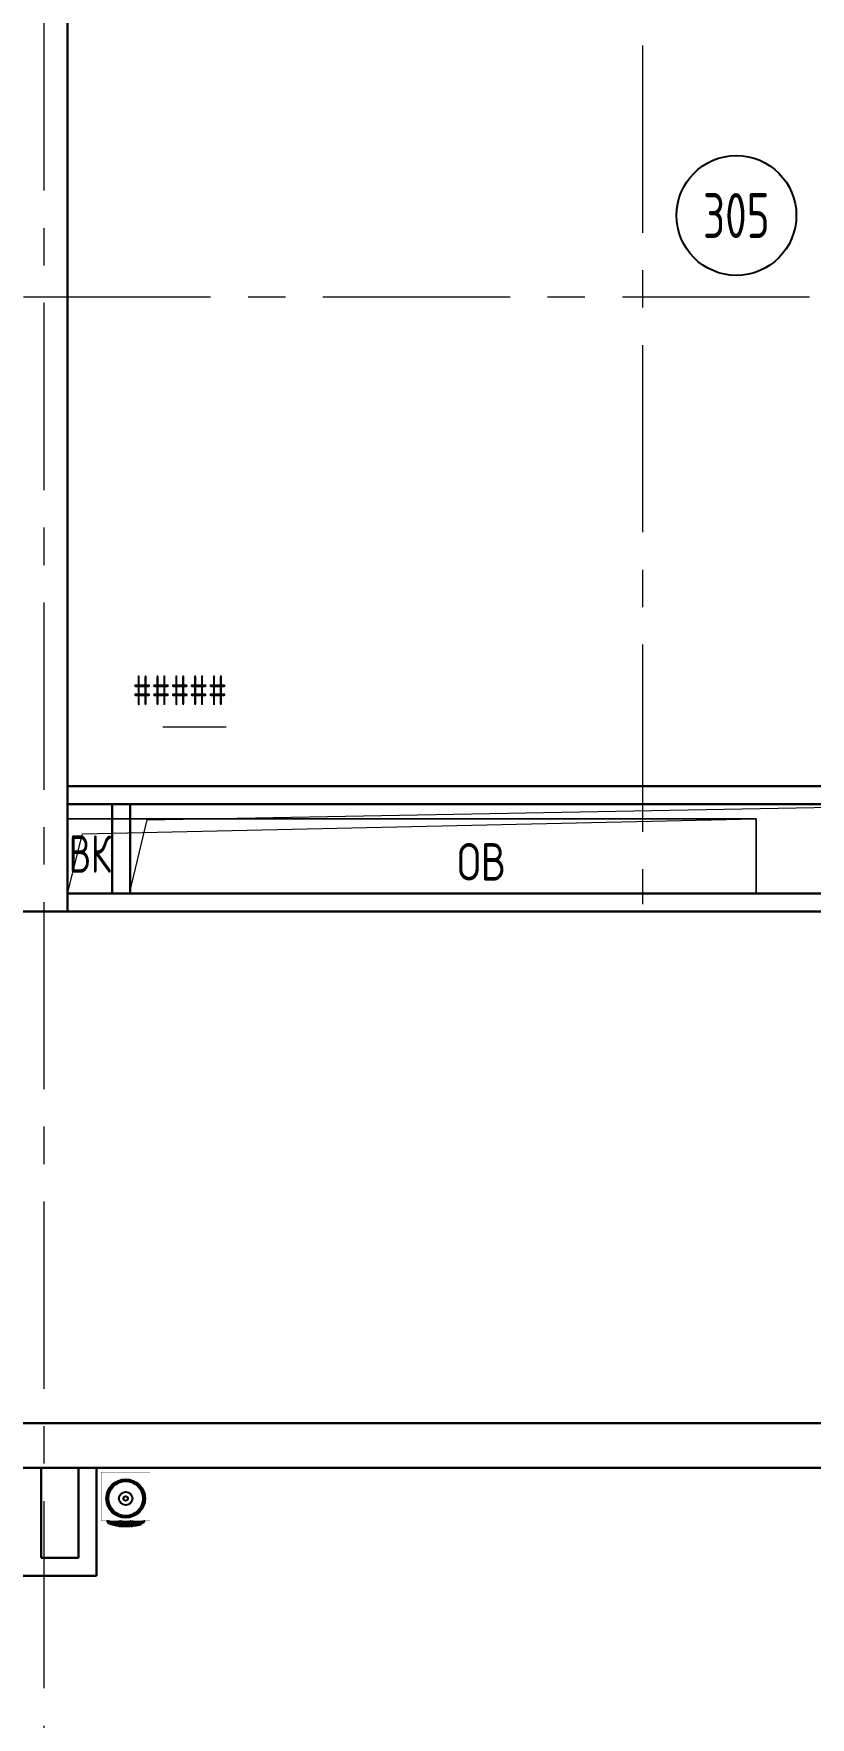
# Model space of a CAD drawing. Header units: millimetres. Extents: x -13407 to 95998, y -2611 to 109495.
# Drawn here: x 25505 to 30691, y 17995 to 29236 of the extents above; entities that cross this region are included whole.
import ezdxf
from ezdxf import colors
from ezdxf.entities.mleader import LeaderData, LeaderLine
from ezdxf.enums import TextEntityAlignment as Align
from ezdxf.math import Vec2, Vec3

# ---------------------------------------------------------------- set-up
doc = ezdxf.new("R2010")
doc.units = ezdxf.units.MM
doc.linetypes.add('CENTER', pattern=[2, 1.25, -0.25, 0.25, -0.25])
for name, color, linetype, lineweight in [('АР_Маркер экспликации', 239, 'Continuous', 13), ('АР_Номер помещения', 1, 'Continuous', 25), ('АР_Оси', 193, 'Continuous', 9), ('АР_Отметки', 250, 'Continuous', 15), ('АР_Перегородки газоблок', 165, 'Continuous', 30), ('АР_Помещения_площадь', 19, 'Continuous', 9), ('АР_Сущ Несущая стена', 202, 'Continuous', 30), ('АР_тонкая линия', 250, 'Continuous', 0), ('Эвакуация', 7, 'Continuous', 9)]:
    doc.layers.add(name, color=color, linetype=linetype, lineweight=lineweight)
doc.layers.add('АР_Отверстия', color=251, linetype='Continuous')
doc.layers.add('ТХ_обор_бытовое', color=14, linetype='Continuous')
doc.styles.add('ICOCPEUR', font='isocpeur.ttf')
doc.styles.add('ISOCPEUR', font='isocpeur.ttf', dxfattribs={"width": 0.7})
doc.styles.get("Standard").update_dxf_attribs({"font": 'arial.ttf'})

# ---------------------------------------------------------------- blocks, each defined once
blk = doc.blocks.new('*U56')
at = {"layer": 'АР_Номер помещения', "color": 7}
blk.add_circle((1894, -4020), 400, dxfattribs=at)
at = {"layer": 'АР_Помещения_площадь', "color": 7}
blk.add_line((-1513, -7437), (-1936, -7437), dxfattribs=at)
at = {"color": 7, "style": 'ISOCPEUR', "width": 0.7, "flags": 1}
blk.add_attdef('КАТЕГОРИЯ', (-499, -2092), '', height=250, dxfattribs=at)
at = {"layer": 'АР_Номер помещения', "color": 7, "style": 'ISOCPEUR', "width": 0.7}
blk.add_attdef('НОМЕР_ПОМЕЩЕНИЯ', text='', height=300, dxfattribs=at).set_placement((1894, -4020), align=Align.MIDDLE_CENTER)
at = {"layer": 'АР_Помещения_площадь', "color": 7, "lineweight": 30, "width": 0.7, "flags": 104}
blk.add_attdef('ИМЯ_ПОМЕЩЕНИЯ', text='', height=100, dxfattribs=at).set_placement((158, 1217), align=Align.MIDDLE_CENTER)
at = {"layer": 'АР_Помещения_площадь', "color": 7, "style": 'ISOCPEUR', "width": 0.7}
blk.add_attdef('ПЛОЩАДЬ_ПОМЕЩЕНИЯ', text='', height=200, dxfattribs=at).set_placement((-1508, -7191), align=Align.MIDDLE_RIGHT)
blk = doc.blocks.new('_DotSmall')
at = {"color": 0, "linetype": 'ByBlock', "const_width": 0.5}
blk.add_lwpolyline([(-0.0625, 0, 1), (0.0625, 0, 1)], format="xyb", close=True, dxfattribs=at)
blk = doc.blocks.new('У300')
at = {"layer": 'ТХ_обор_бытовое', "transparency": 33554559}
for points in [[(-230576, 67354), (-230580, 67354), (-230580, 67350), (-230576, 67346), (-230572, 67350), (-230572, 67354)], [(-230576, 67354), (-230580, 67354), (-230580, 67350), (-230576, 67346), (-230572, 67350), (-230572, 67354)], [(-230576, 67354), (-230580, 67354), (-230580, 67350), (-230576, 67346), (-230572, 67350), (-230572, 67354)], [(-230576, 67354), (-230580, 67354), (-230580, 67350), (-230576, 67346), (-230572, 67350), (-230572, 67354)], [(-230576, 67354), (-230580, 67354), (-230580, 67350), (-230576, 67346), (-230572, 67350), (-230572, 67354)], [(-230576, 67354), (-230580, 67354), (-230580, 67350), (-230576, 67346), (-230572, 67350), (-230572, 67354)], [(-230576, 67354), (-230580, 67354), (-230580, 67350), (-230576, 67345), (-230572, 67350), (-230572, 67354)], [(-230576, 67354), (-230580, 67354), (-230580, 67350), (-230576, 67345), (-230572, 67350), (-230572, 67354)], [(-230576, 67354), (-230580, 67354), (-230580, 67350), (-230576, 67345), (-230572, 67350), (-230572, 67354)], [(-230576, 67354), (-230580, 67354), (-230580, 67350), (-230576, 67345), (-230572, 67350), (-230572, 67354)], [(-230576, 67354), (-230580, 67354), (-230580, 67350), (-230576, 67345), (-230572, 67350), (-230572, 67354)], [(-230576, 67354), (-230580, 67354), (-230580, 67350), (-230576, 67345), (-230572, 67350), (-230572, 67354)], [(-230576, 67350), (-230580, 67350), (-230580, 67346), (-230576, 67342), (-230572, 67346), (-230572, 67350)], [(-230576, 67350), (-230580, 67350), (-230580, 67346), (-230576, 67342), (-230572, 67346), (-230572, 67350)], [(-230576, 67350), (-230580, 67350), (-230580, 67346), (-230576, 67342), (-230572, 67346), (-230572, 67350)], [(-230576, 67350), (-230580, 67350), (-230580, 67346), (-230576, 67342), (-230572, 67346), (-230572, 67350)], [(-230576, 67350), (-230580, 67350), (-230580, 67346), (-230576, 67342), (-230572, 67346), (-230572, 67350)], [(-230576, 67350), (-230580, 67350), (-230580, 67346), (-230576, 67342), (-230572, 67346), (-230572, 67350)], [(-230576, 67350), (-230580, 67350), (-230580, 67346), (-230576, 67342), (-230572, 67346), (-230572, 67350)], [(-230576, 67350), (-230580, 67350), (-230580, 67346), (-230576, 67342), (-230572, 67346), (-230572, 67350)], [(-230576, 67350), (-230580, 67350), (-230580, 67346), (-230576, 67342), (-230572, 67346), (-230572, 67350)], [(-230576, 67350), (-230580, 67350), (-230580, 67346), (-230576, 67342), (-230572, 67346), (-230572, 67350)], [(-230576, 67350), (-230580, 67350), (-230580, 67346), (-230576, 67342), (-230572, 67346), (-230572, 67350)], [(-230576, 67350), (-230580, 67350), (-230580, 67346), (-230576, 67342), (-230572, 67346), (-230572, 67350)], [(-230576, 67350), (-230580, 67350), (-230580, 67346), (-230576, 67342), (-230572, 67346), (-230572, 67350)], [(-230576, 67350), (-230580, 67350), (-230580, 67345), (-230576, 67341), (-230572, 67345), (-230572, 67350)], [(-230576, 67350), (-230580, 67350), (-230580, 67345), (-230576, 67341), (-230572, 67345), (-230572, 67350)], [(-230576, 67350), (-230580, 67350), (-230580, 67345), (-230576, 67341), (-230572, 67345), (-230572, 67350)], [(-230576, 67350), (-230580, 67350), (-230580, 67345), (-230576, 67341), (-230572, 67345), (-230572, 67350)], [(-230576, 67350), (-230580, 67350), (-230580, 67345), (-230576, 67341), (-230572, 67345), (-230572, 67350)], [(-230576, 67350), (-230580, 67350), (-230580, 67345), (-230576, 67341), (-230572, 67345), (-230572, 67350)], [(-230576, 67350), (-230580, 67350), (-230580, 67345), (-230576, 67341), (-230572, 67345), (-230572, 67350)], [(-230576, 67350), (-230580, 67350), (-230580, 67345), (-230576, 67341), (-230572, 67345), (-230572, 67350)], [(-230576, 67350), (-230580, 67350), (-230580, 67345), (-230576, 67341), (-230572, 67345), (-230572, 67350)], [(-230576, 67350), (-230580, 67350), (-230580, 67345), (-230576, 67341), (-230572, 67345), (-230572, 67350)], [(-230576, 67350), (-230580, 67350), (-230580, 67345), (-230576, 67341), (-230572, 67345), (-230572, 67350)], [(-230576, 67350), (-230580, 67350), (-230580, 67345), (-230576, 67341), (-230572, 67345), (-230572, 67350)], [(-230576, 67350), (-230580, 67350), (-230580, 67345), (-230576, 67341), (-230572, 67345), (-230572, 67350)], [(-230576, 67346), (-230580, 67346), (-230580, 67342), (-230576, 67337), (-230572, 67342), (-230572, 67346)], [(-230576, 67345), (-230580, 67345), (-230580, 67341), (-230576, 67337), (-230572, 67341), (-230572, 67345)], [(-230572, 67354), (-230576, 67354), (-230576, 67350), (-230572, 67346), (-230567, 67350), (-230567, 67354)], [(-230572, 67354), (-230576, 67354), (-230576, 67350), (-230572, 67346), (-230567, 67350), (-230567, 67354)], [(-230572, 67354), (-230576, 67354), (-230576, 67350), (-230572, 67346), (-230567, 67350), (-230567, 67354)], [(-230572, 67354), (-230576, 67354), (-230576, 67350), (-230572, 67346), (-230567, 67350), (-230567, 67354)], [(-230572, 67354), (-230576, 67354), (-230576, 67350), (-230572, 67346), (-230567, 67350), (-230567, 67354)], [(-230572, 67354), (-230576, 67354), (-230576, 67350), (-230572, 67345), (-230567, 67350), (-230567, 67354)], [(-230572, 67354), (-230576, 67354), (-230576, 67350), (-230572, 67345), (-230567, 67350), (-230567, 67354)], [(-230572, 67354), (-230576, 67354), (-230576, 67350), (-230572, 67345), (-230567, 67350), (-230567, 67354)], [(-230572, 67354), (-230576, 67354), (-230576, 67350), (-230572, 67345), (-230567, 67350), (-230567, 67354)], [(-230572, 67354), (-230576, 67354), (-230576, 67350), (-230572, 67345), (-230567, 67350), (-230567, 67354)], [(-230572, 67350), (-230576, 67350), (-230576, 67346), (-230572, 67342), (-230567, 67346), (-230567, 67350)], [(-230572, 67350), (-230576, 67350), (-230576, 67346), (-230572, 67342), (-230567, 67346), (-230567, 67350)], [(-230572, 67350), (-230576, 67350), (-230576, 67346), (-230572, 67342), (-230567, 67346), (-230567, 67350)], [(-230572, 67350), (-230576, 67350), (-230576, 67346), (-230572, 67342), (-230567, 67346), (-230567, 67350)], [(-230572, 67350), (-230576, 67350), (-230576, 67346), (-230572, 67342), (-230567, 67346), (-230567, 67350)], [(-230572, 67350), (-230576, 67350), (-230576, 67346), (-230572, 67342), (-230567, 67346), (-230567, 67350)], [(-230572, 67350), (-230576, 67350), (-230576, 67346), (-230572, 67342), (-230567, 67346), (-230567, 67350)], [(-230572, 67350), (-230576, 67350), (-230576, 67346), (-230572, 67342), (-230567, 67346), (-230567, 67350)], [(-230572, 67350), (-230576, 67350), (-230576, 67345), (-230572, 67341), (-230567, 67345), (-230567, 67350)], [(-230572, 67350), (-230576, 67350), (-230576, 67345), (-230572, 67341), (-230567, 67345), (-230567, 67350)], [(-230572, 67350), (-230576, 67350), (-230576, 67345), (-230572, 67341), (-230567, 67345), (-230567, 67350)], [(-230572, 67350), (-230576, 67350), (-230576, 67345), (-230572, 67341), (-230567, 67345), (-230567, 67350)], [(-230572, 67350), (-230576, 67350), (-230576, 67345), (-230572, 67341), (-230567, 67345), (-230567, 67350)], [(-230572, 67350), (-230576, 67350), (-230576, 67345), (-230572, 67341), (-230567, 67345), (-230567, 67350)], [(-230572, 67350), (-230576, 67350), (-230576, 67345), (-230572, 67341), (-230567, 67345), (-230567, 67350)], [(-230572, 67350), (-230576, 67350), (-230576, 67345), (-230572, 67341), (-230567, 67345), (-230567, 67350)], [(-230567, 67342), (-230572, 67342), (-230572, 67337), (-230567, 67333), (-230563, 67337), (-230563, 67342)], [(-230567, 67341), (-230572, 67341), (-230572, 67337), (-230567, 67333), (-230563, 67337), (-230563, 67341)], [(-230550, 67414), (-230555, 67414), (-230555, 67409), (-230550, 67405), (-230546, 67409), (-230546, 67414)], [(-230551, 67413), (-230555, 67413), (-230555, 67409), (-230551, 67405), (-230546, 67409), (-230546, 67413)], [(-230546, 67417), (-230551, 67417), (-230551, 67413), (-230546, 67409), (-230542, 67413), (-230542, 67417)], [(-230546, 67358), (-230551, 67358), (-230551, 67354), (-230546, 67350), (-230542, 67354), (-230542, 67358)], [(-230546, 67358), (-230551, 67358), (-230551, 67354), (-230546, 67350), (-230542, 67354), (-230542, 67358)], [(-230546, 67354), (-230551, 67354), (-230551, 67350), (-230546, 67345), (-230542, 67350), (-230542, 67354)], [(-230546, 67354), (-230551, 67354), (-230551, 67350), (-230546, 67345), (-230542, 67350), (-230542, 67354)], [(-230546, 67354), (-230551, 67354), (-230551, 67350), (-230546, 67345), (-230542, 67350), (-230542, 67354)], [(-230546, 67350), (-230551, 67350), (-230551, 67345), (-230546, 67341), (-230542, 67345), (-230542, 67350)], [(-230546, 67345), (-230551, 67345), (-230551, 67341), (-230546, 67337), (-230542, 67341), (-230542, 67345)], [(-230546, 67345), (-230551, 67345), (-230551, 67341), (-230546, 67337), (-230542, 67341), (-230542, 67345)], [(-230546, 67345), (-230551, 67345), (-230551, 67341), (-230546, 67337), (-230542, 67341), (-230542, 67345)], [(-230546, 67345), (-230551, 67345), (-230551, 67341), (-230546, 67337), (-230542, 67341), (-230542, 67345)], [(-230546, 67418), (-230550, 67418), (-230550, 67414), (-230546, 67409), (-230542, 67414), (-230542, 67418)], [(-230546, 67359), (-230550, 67359), (-230550, 67354), (-230546, 67350), (-230542, 67354), (-230542, 67359)], [(-230546, 67359), (-230550, 67359), (-230550, 67354), (-230546, 67350), (-230542, 67354), (-230542, 67359)], [(-230546, 67354), (-230550, 67354), (-230550, 67350), (-230546, 67346), (-230542, 67350), (-230542, 67354)], [(-230546, 67354), (-230550, 67354), (-230550, 67350), (-230546, 67346), (-230542, 67350), (-230542, 67354)], [(-230546, 67354), (-230550, 67354), (-230550, 67350), (-230546, 67346), (-230542, 67350), (-230542, 67354)], [(-230546, 67350), (-230550, 67350), (-230550, 67346), (-230546, 67342), (-230542, 67346), (-230542, 67350)], [(-230546, 67346), (-230550, 67346), (-230550, 67342), (-230546, 67337), (-230542, 67342), (-230542, 67346)], [(-230546, 67346), (-230550, 67346), (-230550, 67342), (-230546, 67337), (-230542, 67342), (-230542, 67346)], [(-230546, 67346), (-230550, 67346), (-230550, 67342), (-230546, 67337), (-230542, 67342), (-230542, 67346)], [(-230546, 67346), (-230550, 67346), (-230550, 67342), (-230546, 67337), (-230542, 67342), (-230542, 67346)], [(-230542, 67350), (-230546, 67350), (-230546, 67346), (-230542, 67342), (-230538, 67346), (-230538, 67350)], [(-230542, 67350), (-230546, 67350), (-230546, 67345), (-230542, 67341), (-230538, 67345), (-230538, 67350)], [(-230542, 67342), (-230546, 67342), (-230546, 67337), (-230542, 67333), (-230538, 67337), (-230538, 67342)], [(-230542, 67342), (-230546, 67342), (-230546, 67337), (-230542, 67333), (-230538, 67337), (-230538, 67342)], [(-230542, 67341), (-230546, 67341), (-230546, 67337), (-230542, 67333), (-230538, 67337), (-230538, 67341)], [(-230542, 67341), (-230546, 67341), (-230546, 67337), (-230542, 67333), (-230538, 67337), (-230538, 67341)], [(-230576, 67274), (-230580, 67274), (-230580, 67270), (-230576, 67265), (-230572, 67270), (-230572, 67274)], [(-230576, 67274), (-230580, 67274), (-230580, 67270), (-230576, 67265), (-230572, 67270), (-230572, 67274)], [(-230576, 67273), (-230580, 67273), (-230580, 67269), (-230576, 67265), (-230572, 67269), (-230572, 67273)], [(-230576, 67273), (-230580, 67273), (-230580, 67269), (-230576, 67265), (-230572, 67269), (-230572, 67273)], [(-230576, 67270), (-230580, 67270), (-230580, 67265), (-230576, 67261), (-230572, 67265), (-230572, 67270)], [(-230576, 67270), (-230580, 67270), (-230580, 67265), (-230576, 67261), (-230572, 67265), (-230572, 67270)], [(-230576, 67270), (-230580, 67270), (-230580, 67265), (-230576, 67261), (-230572, 67265), (-230572, 67270)], [(-230576, 67270), (-230580, 67270), (-230580, 67265), (-230576, 67261), (-230572, 67265), (-230572, 67270)], [(-230576, 67270), (-230580, 67270), (-230580, 67265), (-230576, 67261), (-230572, 67265), (-230572, 67270)], [(-230576, 67270), (-230580, 67270), (-230580, 67265), (-230576, 67261), (-230572, 67265), (-230572, 67270)], [(-230576, 67270), (-230580, 67270), (-230580, 67265), (-230576, 67261), (-230572, 67265), (-230572, 67270)], [(-230576, 67270), (-230580, 67270), (-230580, 67265), (-230576, 67261), (-230572, 67265), (-230572, 67270)], [(-230576, 67270), (-230580, 67270), (-230580, 67265), (-230576, 67261), (-230572, 67265), (-230572, 67270)], [(-230576, 67269), (-230580, 67269), (-230580, 67265), (-230576, 67261), (-230572, 67265), (-230572, 67269)], [(-230576, 67269), (-230580, 67269), (-230580, 67265), (-230576, 67261), (-230572, 67265), (-230572, 67269)], [(-230576, 67269), (-230580, 67269), (-230580, 67265), (-230576, 67261), (-230572, 67265), (-230572, 67269)], [(-230576, 67269), (-230580, 67269), (-230580, 67265), (-230576, 67261), (-230572, 67265), (-230572, 67269)], [(-230576, 67269), (-230580, 67269), (-230580, 67265), (-230576, 67261), (-230572, 67265), (-230572, 67269)], [(-230576, 67269), (-230580, 67269), (-230580, 67265), (-230576, 67261), (-230572, 67265), (-230572, 67269)], [(-230576, 67269), (-230580, 67269), (-230580, 67265), (-230576, 67261), (-230572, 67265), (-230572, 67269)], [(-230576, 67269), (-230580, 67269), (-230580, 67265), (-230576, 67261), (-230572, 67265), (-230572, 67269)], [(-230576, 67269), (-230580, 67269), (-230580, 67265), (-230576, 67261), (-230572, 67265), (-230572, 67269)], [(-230576, 67265), (-230580, 67265), (-230580, 67261), (-230576, 67257), (-230572, 67261), (-230572, 67265)], [(-230576, 67265), (-230580, 67265), (-230580, 67261), (-230576, 67257), (-230572, 67261), (-230572, 67265)], [(-230576, 67265), (-230580, 67265), (-230580, 67261), (-230576, 67257), (-230572, 67261), (-230572, 67265)], [(-230576, 67265), (-230580, 67265), (-230580, 67261), (-230576, 67257), (-230572, 67261), (-230572, 67265)], [(-230576, 67265), (-230580, 67265), (-230580, 67261), (-230576, 67257), (-230572, 67261), (-230572, 67265)], [(-230576, 67265), (-230580, 67265), (-230580, 67261), (-230576, 67256), (-230572, 67261), (-230572, 67265)], [(-230576, 67265), (-230580, 67265), (-230580, 67261), (-230576, 67256), (-230572, 67261), (-230572, 67265)], [(-230576, 67265), (-230580, 67265), (-230580, 67261), (-230576, 67256), (-230572, 67261), (-230572, 67265)], [(-230576, 67265), (-230580, 67265), (-230580, 67261), (-230576, 67256), (-230572, 67261), (-230572, 67265)], [(-230576, 67265), (-230580, 67265), (-230580, 67261), (-230576, 67256), (-230572, 67261), (-230572, 67265)], [(-230572, 67270), (-230576, 67270), (-230576, 67265), (-230572, 67261), (-230567, 67265), (-230567, 67270)], [(-230572, 67270), (-230576, 67270), (-230576, 67265), (-230572, 67261), (-230567, 67265), (-230567, 67270)], [(-230572, 67270), (-230576, 67270), (-230576, 67265), (-230572, 67261), (-230567, 67265), (-230567, 67270)], [(-230572, 67270), (-230576, 67270), (-230576, 67265), (-230572, 67261), (-230567, 67265), (-230567, 67270)], [(-230572, 67270), (-230576, 67270), (-230576, 67265), (-230572, 67261), (-230567, 67265), (-230567, 67270)], [(-230572, 67270), (-230576, 67270), (-230576, 67265), (-230572, 67261), (-230567, 67265), (-230567, 67270)], [(-230572, 67270), (-230576, 67270), (-230576, 67265), (-230572, 67261), (-230567, 67265), (-230567, 67270)], [(-230572, 67270), (-230576, 67270), (-230576, 67265), (-230572, 67261), (-230567, 67265), (-230567, 67270)], [(-230572, 67270), (-230576, 67270), (-230576, 67265), (-230572, 67261), (-230567, 67265), (-230567, 67270)], [(-230572, 67269), (-230576, 67269), (-230576, 67265), (-230572, 67261), (-230567, 67265), (-230567, 67269)], [(-230572, 67269), (-230576, 67269), (-230576, 67265), (-230572, 67261), (-230567, 67265), (-230567, 67269)], [(-230572, 67269), (-230576, 67269), (-230576, 67265), (-230572, 67261), (-230567, 67265), (-230567, 67269)], [(-230572, 67269), (-230576, 67269), (-230576, 67265), (-230572, 67261), (-230567, 67265), (-230567, 67269)], [(-230572, 67269), (-230576, 67269), (-230576, 67265), (-230572, 67261), (-230567, 67265), (-230567, 67269)], [(-230572, 67269), (-230576, 67269), (-230576, 67265), (-230572, 67261), (-230567, 67265), (-230567, 67269)], [(-230572, 67269), (-230576, 67269), (-230576, 67265), (-230572, 67261), (-230567, 67265), (-230567, 67269)], [(-230572, 67269), (-230576, 67269), (-230576, 67265), (-230572, 67261), (-230567, 67265), (-230567, 67269)], [(-230572, 67269), (-230576, 67269), (-230576, 67265), (-230572, 67261), (-230567, 67265), (-230567, 67269)], [(-230572, 67265), (-230576, 67265), (-230576, 67261), (-230572, 67257), (-230567, 67261), (-230567, 67265)], [(-230572, 67265), (-230576, 67265), (-230576, 67261), (-230572, 67257), (-230567, 67261), (-230567, 67265)], [(-230572, 67265), (-230576, 67265), (-230576, 67261), (-230572, 67257), (-230567, 67261), (-230567, 67265)], [(-230572, 67265), (-230576, 67265), (-230576, 67261), (-230572, 67256), (-230567, 67261), (-230567, 67265)], [(-230572, 67265), (-230576, 67265), (-230576, 67261), (-230572, 67256), (-230567, 67261), (-230567, 67265)], [(-230572, 67265), (-230576, 67265), (-230576, 67261), (-230572, 67256), (-230567, 67261), (-230567, 67265)], [(-230567, 67329), (-230572, 67329), (-230572, 67325), (-230567, 67320), (-230563, 67325), (-230563, 67329)], [(-230567, 67328), (-230572, 67328), (-230572, 67324), (-230567, 67320), (-230563, 67324), (-230563, 67328)], [(-230567, 67320), (-230572, 67320), (-230572, 67316), (-230567, 67312), (-230563, 67316), (-230563, 67320)], [(-230567, 67320), (-230572, 67320), (-230572, 67316), (-230567, 67311), (-230563, 67316), (-230563, 67320)], [(-230567, 67308), (-230572, 67308), (-230572, 67303), (-230567, 67299), (-230563, 67303), (-230563, 67308)], [(-230567, 67307), (-230572, 67307), (-230572, 67303), (-230567, 67299), (-230563, 67303), (-230563, 67307)], [(-230567, 67303), (-230572, 67303), (-230572, 67299), (-230567, 67295), (-230563, 67299), (-230563, 67303)], [(-230567, 67303), (-230572, 67303), (-230572, 67299), (-230567, 67295), (-230563, 67299), (-230563, 67303)], [(-230567, 67303), (-230572, 67303), (-230572, 67299), (-230567, 67295), (-230563, 67299), (-230563, 67303)], [(-230567, 67303), (-230572, 67303), (-230572, 67299), (-230567, 67295), (-230563, 67299), (-230563, 67303)], [(-230567, 67299), (-230572, 67299), (-230572, 67295), (-230567, 67291), (-230563, 67295), (-230563, 67299)], [(-230567, 67299), (-230572, 67299), (-230572, 67295), (-230567, 67291), (-230563, 67295), (-230563, 67299)], [(-230567, 67299), (-230572, 67299), (-230572, 67295), (-230567, 67291), (-230563, 67295), (-230563, 67299)], [(-230567, 67299), (-230572, 67299), (-230572, 67295), (-230567, 67291), (-230563, 67295), (-230563, 67299)], [(-230567, 67299), (-230572, 67299), (-230572, 67295), (-230567, 67290), (-230563, 67295), (-230563, 67299)], [(-230567, 67299), (-230572, 67299), (-230572, 67295), (-230567, 67290), (-230563, 67295), (-230563, 67299)], [(-230567, 67299), (-230572, 67299), (-230572, 67295), (-230567, 67290), (-230563, 67295), (-230563, 67299)], [(-230567, 67299), (-230572, 67299), (-230572, 67295), (-230567, 67290), (-230563, 67295), (-230563, 67299)], [(-230567, 67291), (-230572, 67291), (-230572, 67287), (-230567, 67282), (-230563, 67287), (-230563, 67291)], [(-230567, 67290), (-230572, 67290), (-230572, 67286), (-230567, 67282), (-230563, 67286), (-230563, 67290)], [(-230567, 67282), (-230572, 67282), (-230572, 67278), (-230567, 67274), (-230563, 67278), (-230563, 67282)], [(-230567, 67282), (-230572, 67282), (-230572, 67278), (-230567, 67274), (-230563, 67278), (-230563, 67282)], [(-230567, 67282), (-230572, 67282), (-230572, 67278), (-230567, 67273), (-230563, 67278), (-230563, 67282)], [(-230567, 67282), (-230572, 67282), (-230572, 67278), (-230567, 67273), (-230563, 67278), (-230563, 67282)], [(-230567, 67278), (-230572, 67278), (-230572, 67274), (-230567, 67270), (-230563, 67274), (-230563, 67278)], [(-230567, 67278), (-230572, 67278), (-230572, 67273), (-230567, 67269), (-230563, 67273), (-230563, 67278)], [(-230567, 67274), (-230572, 67274), (-230572, 67270), (-230567, 67265), (-230563, 67270), (-230563, 67274)], [(-230567, 67273), (-230572, 67273), (-230572, 67269), (-230567, 67265), (-230563, 67269), (-230563, 67273)], [(-230563, 67270), (-230567, 67270), (-230567, 67265), (-230563, 67261), (-230559, 67265), (-230559, 67270)], [(-230563, 67269), (-230567, 67269), (-230567, 67265), (-230563, 67261), (-230559, 67265), (-230559, 67269)], [(-230563, 67257), (-230567, 67257), (-230567, 67253), (-230563, 67248), (-230559, 67253), (-230559, 67257)], [(-230563, 67256), (-230567, 67256), (-230567, 67252), (-230563, 67248), (-230559, 67252), (-230559, 67256)], [(-230563, 67253), (-230567, 67253), (-230567, 67248), (-230563, 67244), (-230559, 67248), (-230559, 67253)], [(-230563, 67252), (-230567, 67252), (-230567, 67248), (-230563, 67244), (-230559, 67248), (-230559, 67252)], [(-230563, 67244), (-230567, 67244), (-230567, 67240), (-230563, 67236), (-230559, 67240), (-230559, 67244)], [(-230563, 67244), (-230567, 67244), (-230567, 67239), (-230563, 67235), (-230559, 67239), (-230559, 67244)], [(-230563, 67240), (-230567, 67240), (-230567, 67236), (-230563, 67232), (-230559, 67236), (-230559, 67240)], [(-230563, 67239), (-230567, 67239), (-230567, 67235), (-230563, 67231), (-230559, 67235), (-230559, 67239)], [(-230550, 67270), (-230555, 67270), (-230555, 67265), (-230550, 67261), (-230546, 67265), (-230546, 67270)], [(-230550, 67270), (-230555, 67270), (-230555, 67265), (-230550, 67261), (-230546, 67265), (-230546, 67270)], [(-230551, 67269), (-230555, 67269), (-230555, 67265), (-230551, 67261), (-230546, 67265), (-230546, 67269)], [(-230551, 67269), (-230555, 67269), (-230555, 67265), (-230551, 67261), (-230546, 67265), (-230546, 67269)], [(-230546, 67273), (-230551, 67273), (-230551, 67269), (-230546, 67265), (-230542, 67269), (-230542, 67273)], [(-230546, 67273), (-230551, 67273), (-230551, 67269), (-230546, 67265), (-230542, 67269), (-230542, 67273)], [(-230546, 67273), (-230551, 67273), (-230551, 67269), (-230546, 67265), (-230542, 67269), (-230542, 67273)], [(-230546, 67273), (-230551, 67273), (-230551, 67269), (-230546, 67265), (-230542, 67269), (-230542, 67273)], [(-230546, 67269), (-230551, 67269), (-230551, 67265), (-230546, 67261), (-230542, 67265), (-230542, 67269)], [(-230546, 67269), (-230551, 67269), (-230551, 67265), (-230546, 67261), (-230542, 67265), (-230542, 67269)], [(-230546, 67265), (-230551, 67265), (-230551, 67261), (-230546, 67256), (-230542, 67261), (-230542, 67265)], [(-230546, 67265), (-230551, 67265), (-230551, 67261), (-230546, 67256), (-230542, 67261), (-230542, 67265)], [(-230546, 67261), (-230551, 67261), (-230551, 67256), (-230546, 67252), (-230542, 67256), (-230542, 67261)], [(-230546, 67261), (-230551, 67261), (-230551, 67256), (-230546, 67252), (-230542, 67256), (-230542, 67261)], [(-230546, 67274), (-230550, 67274), (-230550, 67270), (-230546, 67265), (-230542, 67270), (-230542, 67274)], [(-230546, 67274), (-230550, 67274), (-230550, 67270), (-230546, 67265), (-230542, 67270), (-230542, 67274)], [(-230546, 67274), (-230550, 67274), (-230550, 67270), (-230546, 67265), (-230542, 67270), (-230542, 67274)], [(-230546, 67274), (-230550, 67274), (-230550, 67270), (-230546, 67265), (-230542, 67270), (-230542, 67274)], [(-230546, 67270), (-230550, 67270), (-230550, 67265), (-230546, 67261), (-230542, 67265), (-230542, 67270)], [(-230546, 67270), (-230550, 67270), (-230550, 67265), (-230546, 67261), (-230542, 67265), (-230542, 67270)], [(-230546, 67265), (-230550, 67265), (-230550, 67261), (-230546, 67257), (-230542, 67261), (-230542, 67265)], [(-230546, 67265), (-230550, 67265), (-230550, 67261), (-230546, 67257), (-230542, 67261), (-230542, 67265)], [(-230546, 67261), (-230550, 67261), (-230550, 67257), (-230546, 67253), (-230542, 67257), (-230542, 67261)], [(-230546, 67261), (-230550, 67261), (-230550, 67257), (-230546, 67253), (-230542, 67257), (-230542, 67261)], [(-230542, 67265), (-230546, 67265), (-230546, 67261), (-230542, 67257), (-230538, 67261), (-230538, 67265)], [(-230542, 67265), (-230546, 67265), (-230546, 67261), (-230542, 67256), (-230538, 67261), (-230538, 67265)], [(-230542, 67261), (-230546, 67261), (-230546, 67257), (-230542, 67253), (-230538, 67257), (-230538, 67261)], [(-230542, 67261), (-230546, 67261), (-230546, 67257), (-230542, 67253), (-230538, 67257), (-230538, 67261)], [(-230542, 67261), (-230546, 67261), (-230546, 67256), (-230542, 67252), (-230538, 67256), (-230538, 67261)], [(-230542, 67261), (-230546, 67261), (-230546, 67256), (-230542, 67252), (-230538, 67256), (-230538, 67261)], [(-230550, 67206), (-230555, 67206), (-230555, 67202), (-230550, 67198), (-230546, 67202), (-230546, 67206)], [(-230551, 67206), (-230555, 67206), (-230555, 67201), (-230551, 67197), (-230546, 67201), (-230546, 67206)]]:
    blk.add_hatch(color=256, dxfattribs=at).paths.add_polyline_path(points)
at = {"layer": 'ТХ_обор_бытовое', "const_width": 2}
blk.add_lwpolyline([(-230216, 67469), (-230216, 67143), (-230542, 67143), (-230542, 67469)], close=True, dxfattribs=at)
at = {"layer": 'ТХ_обор_бытовое'}
for points in [[(-230550, 67185), (-230555, 67193), (-230563, 67202), (-230567, 67215), (-230572, 67236), (-230572, 67253), (-230576, 67278), (-230576, 67299), (-230576, 67325), (-230576, 67346), (-230572, 67367), (-230567, 67384), (-230563, 67401), (-230559, 67414), (-230555, 67422), (-230542, 67430), (-230555, 67422), (-230559, 67414), (-230563, 67401), (-230567, 67384), (-230572, 67367), (-230576, 67346), (-230576, 67325), (-230576, 67299), (-230576, 67278), (-230572, 67253), (-230572, 67236), (-230567, 67215), (-230563, 67202), (-230555, 67193), (-230550, 67185), (-230542, 67181), (-230550, 67185), (-230555, 67193), (-230563, 67202), (-230567, 67215), (-230572, 67236), (-230572, 67253), (-230576, 67278), (-230576, 67299), (-230576, 67325), (-230576, 67346), (-230572, 67367), (-230567, 67384), (-230563, 67401), (-230559, 67414), (-230555, 67422), (-230542, 67430)], [(-230572, 67367), (-230576, 67346), (-230576, 67325), (-230576, 67299), (-230576, 67278)], [(-230576, 67350), (-230576, 67346), (-230576, 67350), (-230572, 67350), (-230572, 67346), (-230576, 67346)], [(-230542, 67354), (-230546, 67354), (-230546, 67350), (-230550, 67350), (-230550, 67346), (-230546, 67346), (-230546, 67342), (-230542, 67337), (-230546, 67342), (-230546, 67346), (-230550, 67346), (-230550, 67350), (-230546, 67350), (-230546, 67354)], [(-230542, 67350), (-230546, 67350), (-230546, 67346), (-230542, 67346)], [(-230567, 67278), (-230572, 67299)], [(-230542, 67265), (-230546, 67265), (-230546, 67261), (-230542, 67261)], [(-230390, 67303), (-230390, 67303)], [(-230542, 67193), (-230546, 67193), (-230550, 67193), (-230542, 67189)], [(-230542, 67181), (-230550, 67185), (-230542, 67181)]]:
    blk.add_lwpolyline(points, dxfattribs=at)
at = {"layer": 'ТХ_обор_бытовое', "elevation": -1}
for points in [[(-230551, 67184), (-230555, 67193), (-230563, 67201), (-230567, 67214), (-230572, 67235), (-230572, 67252), (-230576, 67278), (-230576, 67299), (-230576, 67324), (-230576, 67345), (-230572, 67366), (-230567, 67383), (-230563, 67400), (-230559, 67413), (-230555, 67422), (-230542, 67430), (-230555, 67422), (-230559, 67413), (-230563, 67400), (-230567, 67383), (-230572, 67366), (-230576, 67345), (-230576, 67324), (-230576, 67299), (-230576, 67278), (-230572, 67252), (-230572, 67235), (-230567, 67214), (-230563, 67201), (-230555, 67193), (-230551, 67184), (-230542, 67180), (-230551, 67184), (-230555, 67193), (-230563, 67201), (-230567, 67214), (-230572, 67235), (-230572, 67252), (-230576, 67278), (-230576, 67299), (-230576, 67324), (-230576, 67345), (-230572, 67366), (-230567, 67383), (-230563, 67400), (-230559, 67413), (-230555, 67422), (-230542, 67430)], [(-230572, 67366), (-230576, 67345), (-230576, 67324), (-230576, 67299), (-230576, 67278)], [(-230576, 67350), (-230576, 67345), (-230576, 67350), (-230572, 67350), (-230572, 67345), (-230576, 67345)], [(-230542, 67354), (-230546, 67354), (-230546, 67350), (-230551, 67350), (-230551, 67345), (-230546, 67345), (-230546, 67341), (-230542, 67337), (-230546, 67341), (-230546, 67345), (-230551, 67345), (-230551, 67350), (-230546, 67350), (-230546, 67354)], [(-230542, 67350), (-230546, 67350), (-230546, 67345), (-230542, 67345)], [(-230567, 67278), (-230572, 67299)], [(-230542, 67265), (-230546, 67265), (-230546, 67261), (-230542, 67261)], [(-230390, 67303), (-230390, 67303)], [(-230542, 67193), (-230546, 67193), (-230551, 67193), (-230542, 67189)], [(-230542, 67180), (-230551, 67184), (-230542, 67180)]]:
    blk.add_lwpolyline(points, dxfattribs=at)
at = {"layer": 'ТХ_обор_бытовое'}
blk.add_lwpolyline([(-230546, 67418), (-230542, 67418, 0.248454), (-230550, 67193, -0.207133)], format="xyb", close=True, dxfattribs=at)
at = {"layer": 'ТХ_обор_бытовое', "elevation": -1}
blk.add_lwpolyline([(-230546, 67417), (-230542, 67417, 0.248454), (-230551, 67193, -0.207133)], format="xyb", close=True, dxfattribs=at)
at = {"layer": 'ТХ_обор_бытовое'}
for points in [[(-230567, 67329), (-230567, 67333), (-230567, 67337), (-230567, 67342), (-230567, 67346), (-230563, 67346), (-230563, 67350), (-230546, 67312)], [(-230546, 67316), (-230563, 67354), (-230563, 67359), (-230563, 67363), (-230563, 67367), (-230563, 67371), (-230563, 67375), (-230559, 67380), (-230559, 67384)], [(-230546, 67325), (-230559, 67388), (-230559, 67392), (-230555, 67401), (-230555, 67405), (-230550, 67409), (-230546, 67414)], [(-230572, 67265), (-230572, 67270), (-230576, 67270), (-230576, 67265), (-230576, 67261), (-230572, 67261)], [(-230567, 67308), (-230567, 67312), (-230567, 67316), (-230567, 67320), (-230567, 67325), (-230567, 67329), (-230546, 67308)], [(-230546, 67303), (-230567, 67303), (-230567, 67299), (-230567, 67295), (-230567, 67291), (-230567, 67287), (-230567, 67282)], [(-230567, 67270), (-230567, 67274), (-230567, 67278), (-230567, 67282), (-230546, 67299), (-230563, 67261), (-230563, 67265), (-230567, 67265)], [(-230563, 67257), (-230550, 67278), (-230550, 67282), (-230546, 67295), (-230555, 67253), (-230555, 67248), (-230559, 67227), (-230559, 67232), (-230563, 67236), (-230563, 67240), (-230563, 67244), (-230563, 67248), (-230563, 67253)], [(-230546, 67193), (-230546, 67198), (-230550, 67202), (-230555, 67206), (-230555, 67210), (-230559, 67215), (-230559, 67219), (-230559, 67223), (-230546, 67287)], [(-230542, 67257), (-230546, 67257), (-230546, 67261), (-230550, 67265), (-230546, 67270), (-230546, 67274), (-230542, 67274), (-230546, 67274), (-230546, 67270), (-230550, 67265), (-230546, 67261), (-230546, 67257)]]:
    blk.add_lwpolyline(points, close=True, dxfattribs=at)
at = {"layer": 'ТХ_обор_бытовое', "elevation": -1}
for points in [[(-230567, 67328), (-230567, 67333), (-230567, 67337), (-230567, 67341), (-230567, 67345), (-230563, 67345), (-230563, 67350), (-230546, 67311)], [(-230546, 67316), (-230563, 67354), (-230563, 67358), (-230563, 67362), (-230563, 67366), (-230563, 67371), (-230563, 67375), (-230559, 67379), (-230559, 67383)], [(-230546, 67324), (-230559, 67388), (-230559, 67392), (-230555, 67400), (-230555, 67405), (-230551, 67409), (-230546, 67413)], [(-230572, 67265), (-230572, 67269), (-230576, 67269), (-230576, 67265), (-230576, 67261), (-230572, 67261)], [(-230567, 67307), (-230567, 67311), (-230567, 67316), (-230567, 67320), (-230567, 67324), (-230567, 67328), (-230546, 67307)], [(-230546, 67303), (-230567, 67303), (-230567, 67299), (-230567, 67295), (-230567, 67290), (-230567, 67286), (-230567, 67282)], [(-230567, 67269), (-230567, 67273), (-230567, 67278), (-230567, 67282), (-230546, 67299), (-230563, 67261), (-230563, 67265), (-230567, 67265)], [(-230563, 67256), (-230551, 67278), (-230551, 67282), (-230546, 67295), (-230555, 67252), (-230555, 67248), (-230559, 67227), (-230559, 67231), (-230563, 67235), (-230563, 67239), (-230563, 67244), (-230563, 67248), (-230563, 67252)], [(-230546, 67193), (-230546, 67197), (-230551, 67201), (-230555, 67206), (-230555, 67210), (-230559, 67214), (-230559, 67218), (-230559, 67223), (-230546, 67286)], [(-230542, 67256), (-230546, 67256), (-230546, 67261), (-230551, 67265), (-230546, 67269), (-230546, 67273), (-230542, 67273), (-230546, 67273), (-230546, 67269), (-230551, 67265), (-230546, 67261), (-230546, 67256)]]:
    blk.add_lwpolyline(points, close=True, dxfattribs=at)
at = {"layer": 'ТХ_обор_бытовое'}
for centre, radius in [((-230392, 67306), 129), ((-230392, 67306), 129), ((-230392, 67305, -1), 129), ((-230392, 67305, -1), 129), ((-230392, 67306), 121), ((-230392, 67305, -1), 121), ((-230392, 67306), 116), ((-230392, 67305, -1), 116), ((-230392, 67306), 44.5), ((-230392, 67305, -1), 44.5), ((-230392, 67306), 14.8), ((-230392, 67305, -1), 14.8)]:
    blk.add_circle(centre, radius, dxfattribs=at)

msp = doc.modelspace()

# ---------------------------------------------------------------- linework, layer by layer
at = {"layer": 'АР_Оси', "linetype": 'CENTER', "ltscale": 1000}
for p, q in [((29569.9, 79157.5), (29569.9, 23425.1)), ((25575, -1811.3), (25575, 32496.2)), ((-12563.8, 27480), (71033.4, 27480)), ((-12563.8, 19960), (71033.4, 19960))]:
    msp.add_line(p, q, dxfattribs=at)
at = {"layer": 'АР_Перегородки газоблок', "ltscale": 100}
for p, q in [((26029.9, 23494.6), (26029.9, 24092.8)), ((26149.9, 23494.6), (26149.9, 24092.8)), ((25555, 19660), (25555, 19058.8)), ((25805, 19660), (25805, 19058.8)), ((25925, 19660), (25925, 18938.8)), ((25805, 19058.8), (25555, 19058.8)), ((25925, 18938.8), (21120, 18938.8))]:
    msp.add_line(p, q, dxfattribs=at)
for points in [[(32061.3, 24212.8), (32061.3, 23374.6), (25730, 23374.6)], [(25730, 24212.8), (32061.3, 24212.8)], [(31941.3, 24092.8), (25730, 24092.8)], [(31941.3, 23494.6), (25730, 23494.6)]]:
    msp.add_lwpolyline(points, dxfattribs=at)
at = {"layer": 'АР_Сущ Несущая стена', "ltscale": 100}
for p, q in [((25730, 31145), (25730, 23374.6)), ((25430, 23374.6), (25730, 23374.6)), ((17165, 19960), (31817, 19960)), ((21120, 19660), (31817, 19660))]:
    msp.add_line(p, q, dxfattribs=at)
at = {"layer": 'АР_тонкая линия', "color": 18, "ltscale": 100, "true_color": 0x000000}
msp.add_lwpolyline([(26145, 23494.6), (26262.1, 23987.5), (31921.4, 24092.5)], dxfattribs=at)
at = {"layer": 'Эвакуация', "lineweight": 18}
for p, q in [((30330, 23994.7), (25730, 23994.7)), ((25730, 23994.7), (25730, 23494.7)), ((30330, 23994.7), (25730, 23994.7)), ((25730, 23994.7), (25730, 23494.7)), ((25830, 23894.7), (30330, 23994.7)), ((30330, 23494.7), (30330, 23994.7)), ((25730, 23494.7), (25830, 23894.7)), ((25730, 23494.7), (30330, 23494.7))]:
    msp.add_line(p, q, dxfattribs=at)
at = {"layer": 'Эвакуация'}
for p, q in [((25730, 23494.7), (25730, 23994.7)), ((25730, 23994.7), (30330, 23994.7)), ((30330, 23994.7), (30330, 23494.7)), ((30330, 23494.7), (25730, 23494.7))]:
    msp.add_line(p, q, dxfattribs=at)

# ---------------------------------------------------------------- block references
at = {"layer": 'АР_Маркер экспликации', "color": 7}
ref = msp.add_blockref('*U56', (28303.3, 32042.6), dxfattribs=at)
ref.add_attrib('НОМЕР_ПОМЕЩЕНИЯ', '305', dxfattribs={"layer": 'АР_Номер помещения', "color": 7, "height": 300, "style": 'ISOCPEUR', "width": 0.7}).set_placement((30196.8, 28022.1), align=Align.MIDDLE_CENTER)
ref.add_attrib('ПЛОЩАДЬ_ПОМЕЩЕНИЯ', '#####', dxfattribs={"layer": 'АР_Помещения_площадь', "color": 7, "height": 200, "style": 'ISOCPEUR', "width": 0.7}).set_placement((26795, 24851.8), align=Align.MIDDLE_RIGHT)
at = {"layer": 'ТХ_обор_бытовое', "rotation": 90}
msp.add_blockref('У300', (93424.8, 249848.2), dxfattribs=at)

# ---------------------------------------------------------------- texts
at = {"layer": 'АР_Отверстия', "ltscale": 100, "char_height": 250, "attachment_point": 5, "line_spacing_factor": 0.7, "style": 'ICOCPEUR'}
for s, insert in [('\\A1;{\\W0.7;ВК}', (25880.9, 23759.1)), ('\\A1;{\\W0.8;ОВ}', (28495, 23706.9))]:
    msp.add_mtext(s, dxfattribs=dict(at, insert=insert))

# ---------------------------------------------------------------- leaders
at = {"layer": 'АР_Отметки'}
ml = msp.add_multileader_mtext('Standard', dxfattribs=at)
ml.set_content('+7,050', color=256, style='ISOCPEUR')
ml.set_leader_properties(color=256, linetype='Continuous', lineweight=-1)
ml.set_arrow_properties(name='DOTSMALL')
ml.build(insert=Vec2(0, 0))
ml.multileader.update_dxf_attribs({"has_text_frame": 1, "text_left_attachment_type": 4, "text_right_attachment_type": 4, "dogleg_length": 100, "arrow_head_size": 180})
ctx = ml.context
ctx.base_point, ctx.char_height, ctx.arrow_head_size, ctx.landing_gap_size, ctx.plane_origin = Vec3(29759, 73529.3), 250, 180, 50, Vec3(29677.6, 72261.8)
ctx.left_attachment, ctx.right_attachment = 4, 4
notes = []
notes.append((ctx, [(0, (0, 0, 0), (0, 0), (1, 0), 1, [])]))
ctx.mtext.insert, ctx.mtext.width, ctx.mtext.line_spacing_style, ctx.mtext.flow_direction = Vec3(29809, 73862.7), 852.697, 2, 5
ml = msp.add_multileader_mtext('Standard', dxfattribs=at)
ml.set_content('+6,300', color=256, style='ISOCPEUR')
ml.set_leader_properties(color=256, linetype='Continuous', lineweight=-1)
ml.set_arrow_properties(name='DOTSMALL')
ml.build(insert=Vec2(0, 0))
ml.multileader.update_dxf_attribs({"has_text_frame": 1, "text_left_attachment_type": 4, "text_right_attachment_type": 4, "dogleg_length": 100, "arrow_head_size": 180})
ctx = ml.context
ctx.base_point, ctx.char_height, ctx.arrow_head_size, ctx.landing_gap_size, ctx.plane_origin = Vec3(55928.2, 71412.1), 250, 180, 50, Vec3(64272, 69171.2)
ctx.left_attachment, ctx.right_attachment = 4, 4
notes.append((ctx, [(0, (0, 0, 0), (0, 0), (1, 0), 1, [])]))
ctx.mtext.insert, ctx.mtext.width, ctx.mtext.line_spacing_style, ctx.mtext.flow_direction = Vec3(55978.2, 71745.5), 852.697, 2, 5
ml = msp.add_multileader_mtext('Standard', dxfattribs=at)
ml.set_content('Л.5', color=256, style='ISOCPEUR')
ml.set_leader_properties(color=256, linetype='Continuous', lineweight=-1)
ml.set_arrow_properties(name='DOTSMALL')
ml.build(insert=Vec2(0, 0))
ml.multileader.update_dxf_attribs({"has_text_frame": 1, "text_left_attachment_type": 4, "text_right_attachment_type": 4, "dogleg_length": 100, "arrow_head_size": 180})
ctx = ml.context
ctx.base_point, ctx.char_height, ctx.arrow_head_size, ctx.landing_gap_size, ctx.plane_origin = Vec3(54025.8, 70799.7), 250, 180, 50, Vec3(79808.7, 57079.1)
ctx.left_attachment, ctx.right_attachment = 4, 4
notes.append((ctx, [(0, (0, 0, 0), (0, 0), (1, 0), 1, [])]))
ctx.mtext.insert, ctx.mtext.width, ctx.mtext.line_spacing_style, ctx.mtext.flow_direction = Vec3(54075.8, 71133), 852.697, 2, 5
ml = msp.add_multileader_mtext('Standard', dxfattribs=at)
ml.set_content('+8,400', color=256, style='ISOCPEUR')
ml.set_leader_properties(color=256, linetype='Continuous', lineweight=-1)
ml.set_arrow_properties(name='DOTSMALL')
ml.build(insert=Vec2(0, 0))
ml.multileader.update_dxf_attribs({"has_text_frame": 1, "text_left_attachment_type": 4, "text_right_attachment_type": 4, "dogleg_length": 100, "arrow_head_size": 180})
ctx = ml.context
ctx.base_point, ctx.char_height, ctx.arrow_head_size, ctx.landing_gap_size, ctx.plane_origin = Vec3(54891.2, 65329.2), 250, 180, 50, Vec3(59135.3, 70680.7)
ctx.left_attachment, ctx.right_attachment = 4, 4
notes.append((ctx, [(0, (0, 0, 0), (0, 0), (1, 0), 1, [])]))
ctx.mtext.insert, ctx.mtext.width, ctx.mtext.line_spacing_style, ctx.mtext.flow_direction = Vec3(54941.2, 65662.5), 852.697, 2, 5
ml = msp.add_multileader_mtext('Standard', dxfattribs=at)
ml.set_content('+8,400', color=256, style='ISOCPEUR')
ml.set_leader_properties(color=256, linetype='Continuous', lineweight=-1)
ml.set_arrow_properties(name='DOTSMALL')
ml.build(insert=Vec2(0, 0))
ml.multileader.update_dxf_attribs({"has_text_frame": 1, "text_left_attachment_type": 4, "text_right_attachment_type": 4, "dogleg_length": 100, "arrow_head_size": 180})
ctx = ml.context
ctx.base_point, ctx.char_height, ctx.arrow_head_size, ctx.landing_gap_size, ctx.plane_origin = Vec3(27558.1, 63748.9), 250, 180, 50, Vec3(27785.4, 63541.8)
ctx.left_attachment, ctx.right_attachment = 4, 4
notes.append((ctx, [(0, (0, 0, 0), (0, 0), (1, 0), 1, [])]))
ctx.mtext.insert, ctx.mtext.width, ctx.mtext.line_spacing_style, ctx.mtext.flow_direction = Vec3(27608.1, 64082.3), 852.697, 2, 5
ml = msp.add_multileader_mtext('Standard', dxfattribs=at)
ml.set_content('+5,900', color=256, style='ISOCPEUR')
ml.set_leader_properties(color=256, linetype='Continuous', lineweight=-1)
ml.set_arrow_properties(name='DOTSMALL')
ml.build(insert=Vec2(0, 0))
ml.multileader.update_dxf_attribs({"has_text_frame": 1, "text_left_attachment_type": 4, "text_right_attachment_type": 4, "dogleg_length": 100, "arrow_head_size": 180})
ctx = ml.context
ctx.base_point, ctx.char_height, ctx.arrow_head_size, ctx.landing_gap_size, ctx.plane_origin = Vec3(54567.6, 26674.1), 250, 180, 50, Vec3(53756.6, 25885.5)
ctx.left_attachment, ctx.right_attachment = 4, 4
notes.append((ctx, [(0, (0, 0, 0), (0, 0), (1, 0), 1, [])]))
ctx.mtext.insert, ctx.mtext.width, ctx.mtext.line_spacing_style, ctx.mtext.flow_direction = Vec3(54617.6, 27007.4), 852.697, 2, 5
ml = msp.add_multileader_mtext('Standard', dxfattribs=at)
ml.set_content('Л.1', color=256, style='ISOCPEUR')
ml.set_leader_properties(color=256, linetype='Continuous', lineweight=-1)
ml.set_arrow_properties(name='DOTSMALL')
ml.build(insert=Vec2(0, 0))
ml.multileader.update_dxf_attribs({"has_text_frame": 1, "text_left_attachment_type": 4, "text_right_attachment_type": 4, "dogleg_length": 100, "arrow_head_size": 180})
ctx = ml.context
ctx.base_point, ctx.char_height, ctx.arrow_head_size, ctx.landing_gap_size, ctx.plane_origin = Vec3(51854.7, 25716.1, 0), 250, 180, 50, Vec3(77176.9, 13681.2, 0)
ctx.left_attachment, ctx.right_attachment = 4, 4
notes.append((ctx, [(0, (0, 0, 0), (0, 0), (1, 0), 1, [])]))
ctx.mtext.insert, ctx.mtext.width, ctx.mtext.defined_height, ctx.mtext.line_spacing_style, ctx.mtext.flow_direction = Vec3(51904.7, 26049.5, 0), 852.697, 406.6, 2, 5
ml = msp.add_multileader_mtext('Standard', dxfattribs=at)
ml.set_content('+7,850', color=256, style='ISOCPEUR')
ml.set_leader_properties(color=256, linetype='Continuous', lineweight=-1)
ml.set_arrow_properties(name='DOTSMALL')
ml.build(insert=Vec2(0, 0))
ml.multileader.update_dxf_attribs({"has_text_frame": 1, "text_left_attachment_type": 4, "text_right_attachment_type": 4, "dogleg_length": 100, "arrow_head_size": 180})
ctx = ml.context
ctx.base_point, ctx.char_height, ctx.arrow_head_size, ctx.landing_gap_size, ctx.plane_origin = Vec3(51777.9, 20811.8), 250, 180, 50, Vec3(53698.5, 18401.8)
ctx.left_attachment, ctx.right_attachment = 4, 4
notes.append((ctx, [(0, (0, 0, 0), (0, 0), (1, 0), 1, [])]))
ctx.mtext.insert, ctx.mtext.width, ctx.mtext.line_spacing_style, ctx.mtext.flow_direction = Vec3(51827.9, 21145.2), 555.243, 2, 5
for ctx, leaders in notes:
    for number, flags, end, landing, length, lines in leaders:
        leader = LeaderData()
        leader.index, (leader.has_last_leader_line, leader.has_dogleg_vector, leader.attachment_direction) = number, flags
        leader.last_leader_point, leader.dogleg_vector, leader.dogleg_length = Vec3(end), Vec3(landing), length
        for number, points, colour, breaks in lines:
            line = LeaderLine()
            line.index, line.vertices, line.color, line.breaks = number, Vec3.list(points), colors.encode_raw_color(colour), breaks
            leader.lines.append(line)
        ctx.leaders.append(leader)

doc.saveas('drawing.dxf')
